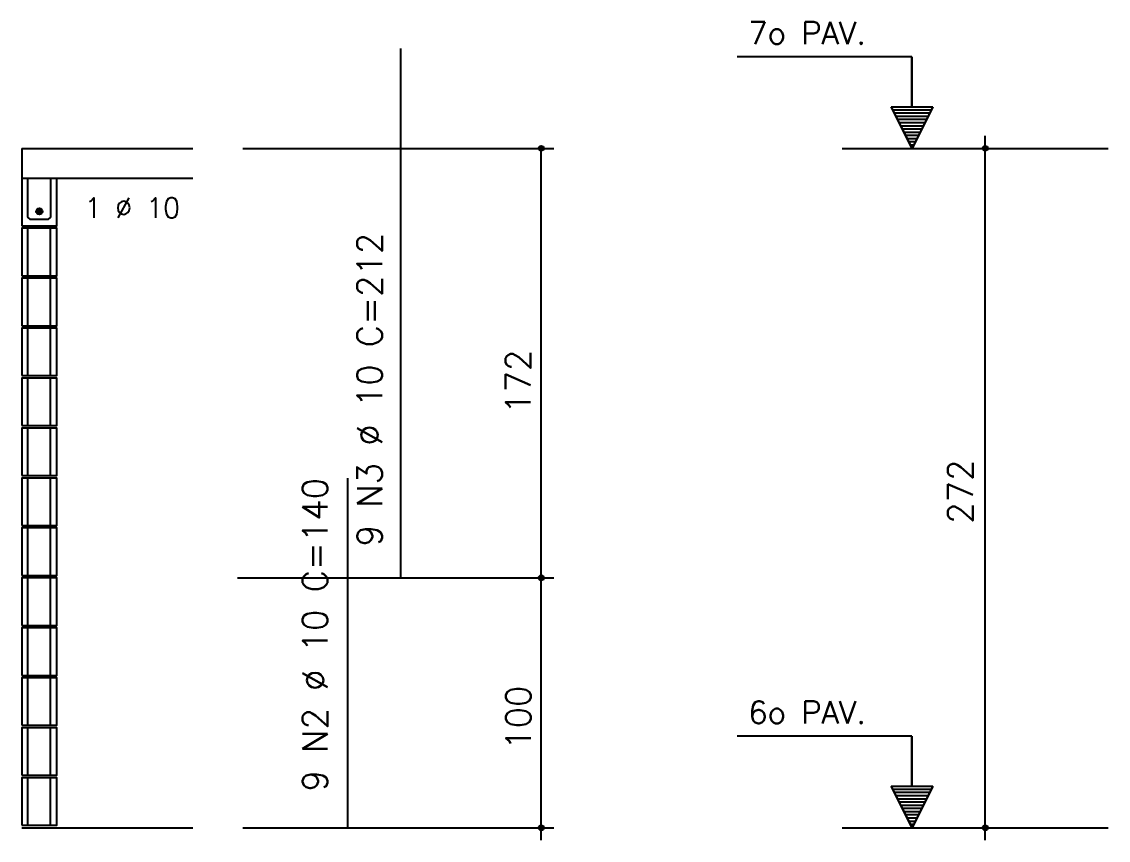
# Model space of a CAD drawing. Extents: x -1.9 to 86, y -1.6 to 61.
# Drawn here: x 24.04 to 32.74, y 22.94 to 29.49 of the extents above; entities that cross this region are included whole.
import ezdxf

# ---------------------------------------------------------------- set-up
doc = ezdxf.new("R2010")
doc.units = 0
doc.header["$MEASUREMENT"] = 0
for name, color, linetype in [('PENA_01', 1, 'CONTINUOUS'), ('PENA_02', 2, 'CONTINUOUS'), ('PENA_03', 3, 'CONTINUOUS'), ('PENA_05', 5, 'CONTINUOUS')]:
    doc.layers.add(name, color=color, linetype=linetype)
doc.styles.get("Standard").update_dxf_attribs({"font": 'ROMANS.SHX'})

msp = doc.modelspace()

# ---------------------------------------------------------------- linework, layer by layer
at = {"layer": 'PENA_01', "linetype": 'Continuous'}
for p, q in [((31.754, 22.9374), (31.754, 28.5779)), ((25.8098, 28.4779), (28.2992, 28.4779)), ((28.1992, 22.9374), (28.1992, 28.4779)), ((30.6079, 28.4779), (32.7387, 28.4779)), ((25.7679, 25.0379), (28.2992, 25.0379)), ((25.8098, 23.0379), (28.2992, 23.0379)), ((30.6079, 23.0379), (32.7387, 23.0379))]:
    msp.add_line(p, q, dxfattribs=at)
at = {"layer": 'PENA_02', "linetype": 'Continuous'}
for centre, radius in [((28.1992, 28.4779), 0.02), ((28.1992, 28.4779), 0.01), ((31.754, 28.4779), 0.02), ((31.754, 28.4779), 0.01), ((28.1992, 25.0379), 0.02), ((28.1992, 25.0379), 0.01), ((28.1992, 23.0379), 0.02), ((31.754, 23.0379), 0.02), ((28.1992, 23.0379), 0.01), ((31.754, 23.0379), 0.01)]:
    msp.add_circle(centre, radius, dxfattribs=at)
at = {"layer": 'PENA_03', "linetype": 'Continuous'}
for p, q in [((31.1669, 29.2098), (29.7669, 29.2098)), ((31.1669, 28.8098), (31.1669, 29.2098)), ((31.1683, 28.8098), (31.1683, 29.2112)), ((31.1676, 28.4779), (31.0016, 28.8098)), ((31.0016, 28.8098), (31.1669, 28.8098)), ((31.1676, 28.4811), (31.0039, 28.8084)), ((31.3313, 28.8084), (31.0039, 28.8084)), ((31.3335, 28.8098), (31.1676, 28.4779)), ((31.3313, 28.8084), (31.1676, 28.4811)), ((31.1683, 28.8098), (31.3335, 28.8098)), ((31.3207, 28.7843), (31.0144, 28.7843)), ((31.308, 28.7588), (31.0272, 28.7588)), ((31.2952, 28.7332), (31.0399, 28.7332)), ((31.2825, 28.7077), (31.0527, 28.7077)), ((31.2697, 28.6822), (31.0655, 28.6822)), ((31.2569, 28.6566), (31.0782, 28.6566)), ((31.2442, 28.6311), (31.091, 28.6311)), ((31.2314, 28.6056), (31.1038, 28.6056)), ((31.2186, 28.5801), (31.1165, 28.5801)), ((31.2059, 28.5545), (31.1293, 28.5545)), ((24.0392, 28.4779), (24.0392, 27.8579)), ((24.0392, 28.4779), (25.4098, 28.4779)), ((31.1931, 28.529), (31.142, 28.529)), ((31.1803, 28.5035), (31.1548, 28.5035)), ((24.0392, 28.2379), (25.4098, 28.2379)), ((24.0892, 27.4579), (24.0892, 27.8379)), ((24.2692, 27.4579), (24.2692, 27.8379)), ((24.0892, 27.0579), (24.0892, 27.4379)), ((24.2692, 27.0579), (24.2692, 27.4379)), ((24.0892, 26.6579), (24.0892, 27.0379)), ((24.2692, 26.6579), (24.2692, 27.0379)), ((24.0892, 26.2579), (24.0892, 26.6379)), ((24.2692, 26.2579), (24.2692, 26.6379)), ((24.0892, 25.8579), (24.0892, 26.2379)), ((24.2692, 25.8579), (24.2692, 26.2379)), ((24.0892, 25.4579), (24.0892, 25.8379)), ((24.2692, 25.4579), (24.2692, 25.8379)), ((24.0892, 25.0579), (24.0892, 25.4379)), ((24.2692, 25.0579), (24.2692, 25.4379)), ((24.0892, 24.6579), (24.0892, 25.0379)), ((24.2692, 24.6579), (24.2692, 25.0379)), ((24.0892, 24.2579), (24.0892, 24.6379)), ((24.2692, 24.2579), (24.2692, 24.6379)), ((24.0892, 23.8579), (24.0892, 24.2379)), ((24.2692, 23.8579), (24.2692, 24.2379)), ((24.0892, 23.4579), (24.0892, 23.8379)), ((24.2692, 23.4579), (24.2692, 23.8379)), ((31.1669, 23.7698), (29.7669, 23.7698)), ((31.1669, 23.3698), (31.1669, 23.7698)), ((31.1683, 23.3698), (31.1683, 23.7712)), ((24.0892, 23.0579), (24.0892, 23.4379)), ((24.2692, 23.0579), (24.2692, 23.4379)), ((31.1676, 23.0379), (31.0016, 23.3698)), ((31.0016, 23.3698), (31.1669, 23.3698)), ((31.1676, 23.0411), (31.0039, 23.3684)), ((31.3313, 23.3684), (31.0039, 23.3684)), ((31.3207, 23.3443), (31.0144, 23.3443)), ((31.308, 23.3188), (31.0272, 23.3188)), ((31.3335, 23.3698), (31.1676, 23.0379)), ((31.3313, 23.3684), (31.1676, 23.0411)), ((31.1683, 23.3698), (31.3335, 23.3698)), ((31.2952, 23.2932), (31.0399, 23.2932)), ((31.2825, 23.2677), (31.0527, 23.2677)), ((31.2697, 23.2422), (31.0655, 23.2422)), ((31.2569, 23.2166), (31.0782, 23.2166)), ((31.2442, 23.1911), (31.091, 23.1911)), ((31.2314, 23.1656), (31.1038, 23.1656)), ((31.2186, 23.1401), (31.1165, 23.1401)), ((31.2059, 23.1145), (31.1293, 23.1145)), ((31.1931, 23.089), (31.142, 23.089)), ((31.1803, 23.0635), (31.1548, 23.0635)), ((24.0392, 23.0379), (25.4098, 23.0379))]:
    msp.add_line(p, q, dxfattribs=at)
for points in [[(24.0392, 27.8579), (24.3192, 27.8579), (24.3192, 28.2379)], [(24.2692, 28.2379), (24.2692, 27.9279), (24.2492, 27.9079), (24.1092, 27.9079), (24.0892, 27.9279), (24.0892, 28.2379)], [(24.0392, 27.4579), (24.3192, 27.4579), (24.3192, 27.8379), (24.0392, 27.8379), (24.0392, 27.4579)], [(24.0392, 27.0579), (24.3192, 27.0579), (24.3192, 27.4379), (24.0392, 27.4379), (24.0392, 27.0579)], [(24.0392, 26.6579), (24.3192, 26.6579), (24.3192, 27.0379), (24.0392, 27.0379), (24.0392, 26.6579)], [(24.0392, 26.2579), (24.3192, 26.2579), (24.3192, 26.6379), (24.0392, 26.6379), (24.0392, 26.2579)], [(24.0392, 25.8579), (24.3192, 25.8579), (24.3192, 26.2379), (24.0392, 26.2379), (24.0392, 25.8579)], [(24.0392, 25.4579), (24.3192, 25.4579), (24.3192, 25.8379), (24.0392, 25.8379), (24.0392, 25.4579)], [(24.0392, 25.0579), (24.3192, 25.0579), (24.3192, 25.4379), (24.0392, 25.4379), (24.0392, 25.0579)], [(24.0392, 24.6579), (24.3192, 24.6579), (24.3192, 25.0379), (24.0392, 25.0379), (24.0392, 24.6579)], [(24.0392, 24.2579), (24.3192, 24.2579), (24.3192, 24.6379), (24.0392, 24.6379), (24.0392, 24.2579)], [(24.0392, 23.8579), (24.3192, 23.8579), (24.3192, 24.2379), (24.0392, 24.2379), (24.0392, 23.8579)], [(24.0392, 23.4579), (24.3192, 23.4579), (24.3192, 23.8379), (24.0392, 23.8379), (24.0392, 23.4579)], [(24.0392, 23.0579), (24.3192, 23.0579), (24.3192, 23.4379), (24.0392, 23.4379), (24.0392, 23.0579)]]:
    msp.add_lwpolyline(points, dxfattribs=at)
msp.add_circle((24.1808, 27.9729), 0.025, dxfattribs=at)
for points in [[(24.2058, 27.9729), (24.1683, 27.9946), (24.1573, 27.9815)], [(24.2058, 27.9729), (24.1573, 27.9815), (24.1573, 27.9644)], [(24.2058, 27.9729), (24.1573, 27.9644), (24.1683, 27.9513)], [(24.2058, 27.9729), (24.1851, 27.9976), (24.1683, 27.9946)], [(24.2058, 27.9729), (24.1683, 27.9513), (24.1851, 27.9483)], [(24.2058, 27.9729), (24.1999, 27.989), (24.1851, 27.9976)], [(24.2058, 27.9729), (24.1851, 27.9483), (24.1999, 27.9569)], [(24.2058, 27.9729), (24.1999, 27.9569), (24.2058, 27.9729)]]:
    msp.add_solid(points, dxfattribs=at)
at = {"layer": 'PENA_05', "linetype": 'Continuous'}
for p, q in [((27.0754, 25.0379), (27.0754, 29.2779)), ((26.6495, 23.0379), (26.6495, 25.8379))]:
    msp.add_line(p, q, dxfattribs=at)

# ---------------------------------------------------------------- texts
at = {"layer": 'PENA_03', "linetype": 'Continuous'}
for s, height, p in [('7o PAV.', 0.18, (29.8576, 29.3117)), ('1 %%c 10', 0.16, (24.54, 27.9216)), ('6o PAV.', 0.18, (29.8576, 23.8717))]:
    msp.add_text(s, height=height, dxfattribs=at).set_placement(p)
for s, p in [('9 N3 %%c 10 C=212', (26.9238, 25.2907)), ('172', (28.1138, 26.3514)), ('272', (31.654, 25.472)), ('9 N2 %%c 10 C=140', (26.4875, 23.3276)), ('100', (28.1154, 23.6616))]:
    msp.add_text(s, height=0.2, rotation=90, dxfattribs=at).set_placement(p)

doc.saveas('drawing.dxf')
